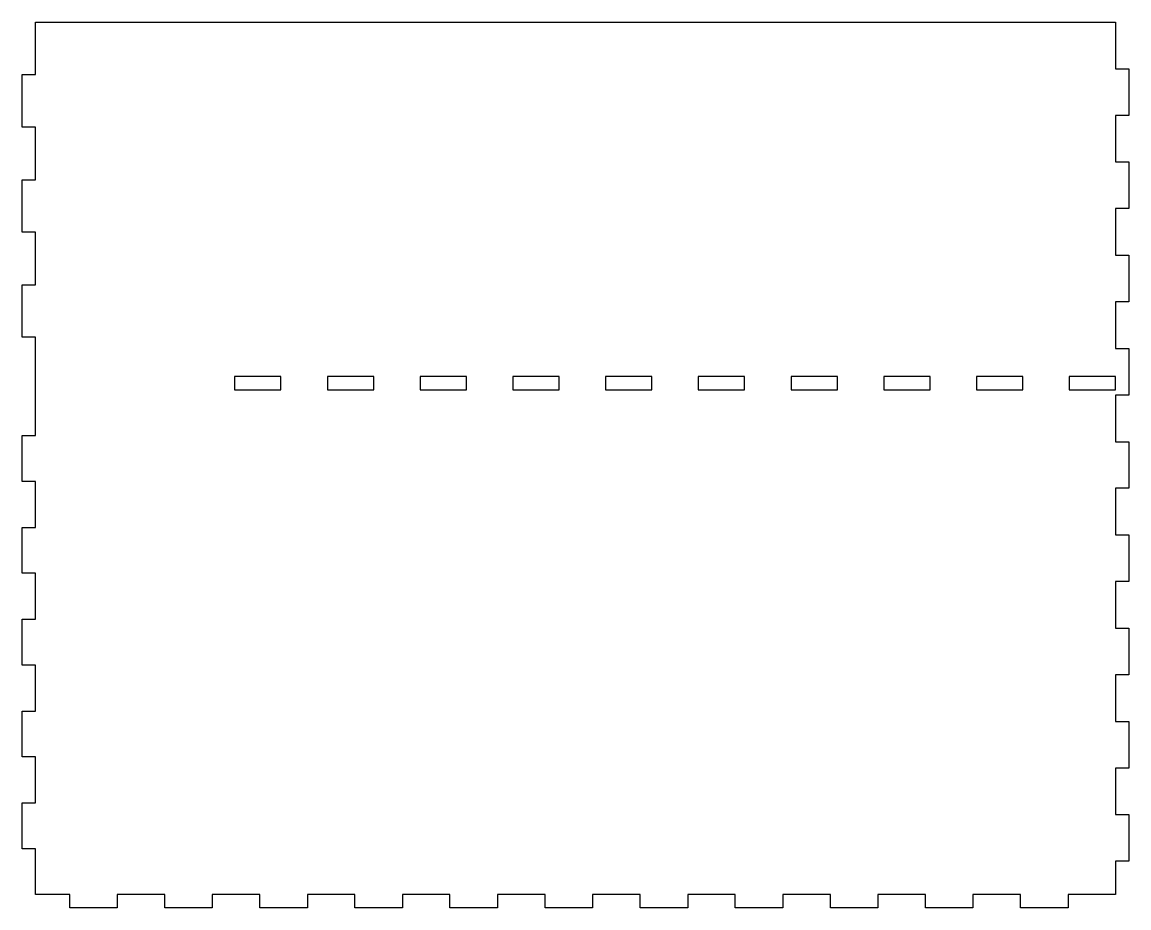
# Model space of a CAD drawing. Header units: millimetres. Extents: x 0 to 250, y 0 to 200.
import ezdxf

# ---------------------------------------------------------------- set-up
doc = ezdxf.new("R2010")
doc.units = ezdxf.units.MM
doc.layers.get('0').update_dxf_attribs({"linetype": 'CONTINUOUS'})

msp = doc.modelspace()

# ---------------------------------------------------------------- linework, layer by layer
for points in [[(3, 188.14), (3, 200), (247, 200), (247, 189.47), (250, 189.47), (250, 178.95), (247, 178.95), (247, 168.42), (250, 168.42), (250, 157.89), (247, 157.89), (247, 147.37), (250, 147.37), (250, 136.84), (247, 136.84), (247, 126.32), (250, 126.32), (250, 115.79), (247, 115.79), (247, 105.26), (250, 105.26), (250, 94.74), (247, 94.74), (247, 84.21), (250, 84.21), (250, 73.68), (247, 73.68), (247, 63.16), (250, 63.16), (250, 52.63), (247, 52.63), (247, 42.11), (250, 42.11), (250, 31.58), (247, 31.58), (247, 21.05), (250, 21.05), (250, 10.53), (247, 10.53), (247, 3), (236.26, 3), (236.26, 0), (225.52, 0), (225.52, 3), (214.78, 3), (214.78, 0), (204.04, 0), (204.04, 3), (193.3, 3), (193.3, 0), (182.57, 0), (182.57, 3), (171.83, 3), (171.83, 0), (161.09, 0), (161.09, 3), (150.35, 3), (150.35, 0), (139.61, 0), (139.61, 3), (128.87, 3), (128.87, 0), (118.13, 0), (118.13, 3), (107.39, 3), (107.39, 0), (96.65, 0), (96.65, 3), (85.91, 3), (85.91, 0), (75.17, 0), (75.17, 3), (64.43, 3), (64.43, 0), (53.7, 0), (53.7, 3), (42.96, 3), (42.96, 0), (32.22, 0), (32.22, 3), (21.48, 3), (21.48, 0), (10.74, 0), (10.74, 3), (3, 3), (3, 13.36), (0, 13.36), (0, 23.73), (3, 23.73), (3, 34.09), (0, 34.09), (0, 44.45), (3, 44.45), (3, 54.82), (0, 54.82), (0, 65.18), (3, 65.18), (3, 75.55), (0, 75.55), (0, 85.91), (3, 85.91), (3, 96.27), (0, 96.27), (0, 106.64), (3, 106.64), (3, 128.86), (0, 128.86), (0, 140.71), (3, 140.71), (3, 152.57), (0, 152.57), (0, 164.43), (3, 164.43), (3, 176.29), (0, 176.29), (0, 188.14)], [(48, 120), (48, 117), (58.47, 117), (58.47, 120)], [(68.95, 120), (68.95, 117), (79.42, 117), (79.42, 120)], [(100.37, 120), (89.89, 120), (89.89, 117), (100.37, 117)], [(110.84, 120), (110.84, 117), (121.32, 117), (121.32, 120)], [(131.79, 120), (131.79, 117), (142.26, 117), (142.26, 120)], [(152.74, 120), (152.74, 117), (163.21, 117), (163.21, 120)], [(184.16, 120), (173.68, 120), (173.68, 117), (184.16, 117)], [(205.11, 120), (194.63, 120), (194.63, 117), (205.11, 117)], [(226.05, 120), (215.58, 120), (215.58, 117), (226.05, 117)], [(247, 120), (236.53, 120), (236.53, 117), (247, 117)]]:
    msp.add_lwpolyline(points, close=True)

doc.saveas('drawing.dxf')
